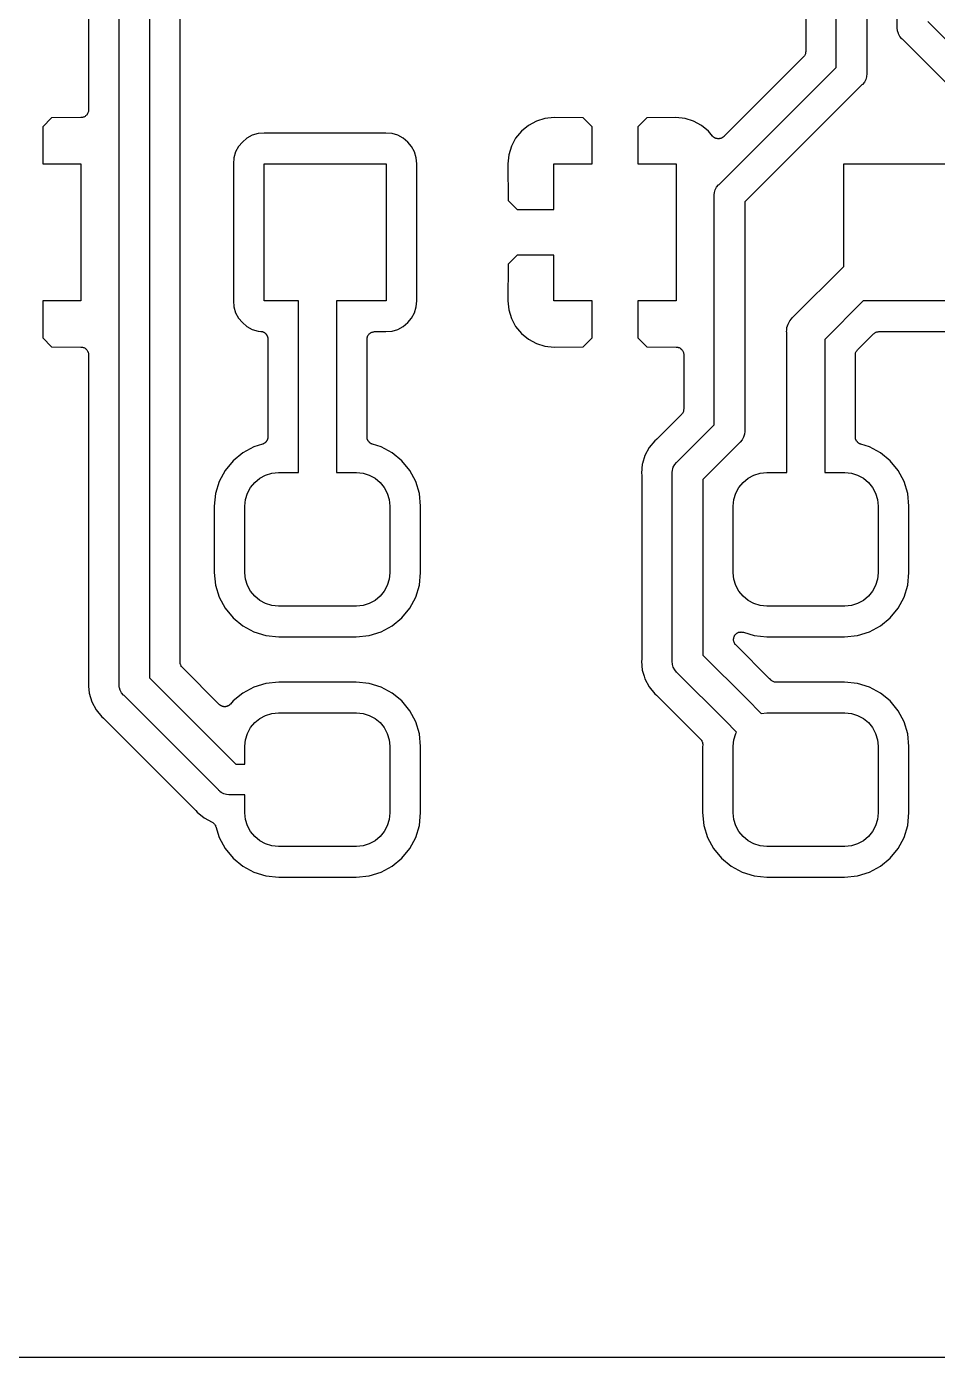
# Model space of a CAD drawing. Extents: x 150 to 178.5, y -114.8 to -80.
# Drawn here: x 154.59 to 160.56, y -114.78 to -106.05 of the extents above; entities that cross this region are included whole.
import ezdxf

# ---------------------------------------------------------------- set-up
doc = ezdxf.new("R2010")
doc.units = 0
doc.header["$MEASUREMENT"] = 0
doc.layers.add('BLACK', color=7, linetype='CONTINUOUS')

msp = doc.modelspace()

# ---------------------------------------------------------------- linework, layer by layer
at = {"layer": 'BLACK', "linetype": 'CONTINUOUS'}
for p, q in [((159.9, -106.319), (159.9, -97.9474)), ((160.1, -98), (160.1, -106.355)), ((160.3, -106.055), (160.3, -99.5649)), ((159.7, -101.002), (159.7, -106.215)), ((155, -105.218), (155, -106.598)), ((155.2, -110.358), (155.2, -105.206)), ((155.4, -105.242), (155.4, -110.321)), ((155.6, -110.218), (155.6, -105.346)), ((160.3, -106.06), (160.3, -106.055)), ((160.301, -106.08), (160.3, -106.06)), ((160.5, -106.019), (161.567, -107.086)), ((160.307, -106.097), (160.301, -106.08)), ((160.307, -106.098), (160.307, -106.097)), ((160.316, -106.116), (160.307, -106.098)), ((160.329, -106.131), (160.316, -106.116)), ((160.333, -106.134), (160.329, -106.131)), ((161.4, -107.201), (160.333, -106.134)), ((159.685, -106.25), (159.163, -106.772)), ((159.688, -106.247), (159.685, -106.25)), ((159.691, -106.243), (159.688, -106.247)), ((159.692, -106.243), (159.691, -106.243)), ((159.691, -106.243), (159.691, -106.243)), ((159.694, -106.239), (159.692, -106.243)), ((159.696, -106.235), (159.694, -106.239)), ((159.698, -106.23), (159.696, -106.234)), ((159.696, -106.234), (159.696, -106.234)), ((159.696, -106.234), (159.696, -106.235)), ((159.699, -106.225), (159.698, -106.23)), ((159.7, -106.216), (159.699, -106.22)), ((159.699, -106.22), (159.699, -106.225)), ((159.699, -106.225), (159.699, -106.225)), ((159.699, -106.225), (159.699, -106.225)), ((159.7, -106.215), (159.7, -106.215)), ((159.7, -106.215), (159.7, -106.215)), ((159.7, -106.215), (159.7, -106.215)), ((159.7, -106.215), (159.7, -106.216)), ((159.133, -107.086), (159.9, -106.319)), ((160.084, -106.416), (160.071, -106.431)), ((160.089, -106.406), (160.084, -106.416)), ((160.093, -106.398), (160.089, -106.406)), ((160.099, -106.38), (160.093, -106.398)), ((160.1, -106.365), (160.099, -106.375)), ((160.099, -106.375), (160.099, -106.38)), ((160.1, -106.355), (160.1, -106.36)), ((160.1, -106.36), (160.1, -106.365)), ((160.1, -106.365), (160.1, -106.365)), ((160.067, -106.434), (159.3, -107.201)), ((160.071, -106.431), (160.067, -106.434)), ((155, -106.599), (154.999, -106.604)), ((155, -106.598), (155, -106.599)), ((155, -106.599), (155, -106.599)), ((155, -106.599), (155, -106.599)), ((155, -106.599), (155, -106.599)), ((154.758, -106.65), (154.7, -106.708)), ((154.95, -106.648), (154.758, -106.65)), ((154.955, -106.648), (154.95, -106.648)), ((154.959, -106.647), (154.955, -106.648)), ((154.96, -106.647), (154.959, -106.647)), ((154.964, -106.646), (154.96, -106.647)), ((154.96, -106.647), (154.96, -106.647)), ((154.96, -106.647), (154.96, -106.647)), ((154.96, -106.647), (154.96, -106.647)), ((154.969, -106.645), (154.964, -106.646)), ((154.973, -106.642), (154.969, -106.644)), ((154.969, -106.644), (154.969, -106.644)), ((154.969, -106.644), (154.969, -106.645)), ((154.969, -106.645), (154.969, -106.645)), ((154.969, -106.645), (154.969, -106.645)), ((154.977, -106.64), (154.973, -106.642)), ((154.978, -106.64), (154.977, -106.64)), ((154.981, -106.637), (154.978, -106.64)), ((154.978, -106.64), (154.978, -106.64)), ((154.978, -106.64), (154.978, -106.64)), ((154.978, -106.64), (154.978, -106.64)), ((154.985, -106.634), (154.981, -106.637)), ((154.986, -106.634), (154.985, -106.634)), ((154.985, -106.634), (154.985, -106.634)), ((154.985, -106.634), (154.985, -106.634)), ((154.985, -106.634), (154.985, -106.634)), ((154.988, -106.63), (154.986, -106.634)), ((154.991, -106.627), (154.988, -106.63)), ((154.992, -106.626), (154.991, -106.626)), ((154.991, -106.626), (154.991, -106.626)), ((154.991, -106.626), (154.991, -106.627)), ((154.994, -106.622), (154.992, -106.626)), ((154.992, -106.626), (154.992, -106.626)), ((154.996, -106.618), (154.994, -106.622)), ((154.998, -106.613), (154.996, -106.617)), ((154.996, -106.617), (154.996, -106.617)), ((154.996, -106.617), (154.996, -106.618)), ((154.996, -106.618), (154.996, -106.618)), ((154.996, -106.618), (154.996, -106.618)), ((154.999, -106.609), (154.998, -106.613)), ((154.999, -106.604), (154.999, -106.608)), ((154.999, -106.608), (154.999, -106.608)), ((154.999, -106.608), (154.999, -106.608)), ((154.999, -106.608), (154.999, -106.609)), ((154.999, -106.609), (154.999, -106.609)), ((157.935, -106.671), (157.883, -106.699)), ((157.991, -106.654), (157.935, -106.671)), ((158.052, -106.648), (157.991, -106.654)), ((158.242, -106.65), (158.052, -106.648)), ((158.3, -106.708), (158.242, -106.65)), ((158.658, -106.65), (158.6, -106.708)), ((158.848, -106.648), (158.658, -106.65)), ((158.909, -106.654), (158.848, -106.648)), ((158.965, -106.671), (158.909, -106.654)), ((159.017, -106.699), (158.965, -106.671)), ((154.7, -106.708), (154.7, -106.95)), ((156.073, -106.764), (156.038, -106.783)), ((156.111, -106.753), (156.073, -106.764)), ((156.152, -106.749), (156.111, -106.753)), ((156.948, -106.749), (156.152, -106.749)), ((156.989, -106.753), (156.948, -106.749)), ((157.027, -106.764), (156.989, -106.753)), ((157.062, -106.783), (157.027, -106.764)), ((157.837, -106.737), (157.799, -106.783)), ((157.883, -106.699), (157.837, -106.737)), ((158.3, -106.95), (158.3, -106.708)), ((158.6, -106.708), (158.6, -106.95)), ((159.063, -106.737), (159.017, -106.699)), ((159.089, -106.769), (159.063, -106.737)), ((159.091, -106.77), (159.089, -106.769)), ((159.092, -106.772), (159.091, -106.77)), ((159.094, -106.774), (159.092, -106.772)), ((159.096, -106.776), (159.094, -106.774)), ((159.161, -106.774), (159.159, -106.776)), ((159.163, -106.773), (159.161, -106.774)), ((159.163, -106.772), (159.163, -106.773)), ((155.983, -106.838), (155.964, -106.873)), ((156.008, -106.808), (155.983, -106.838)), ((156.038, -106.783), (156.008, -106.808)), ((157.092, -106.808), (157.062, -106.783)), ((157.117, -106.838), (157.092, -106.808)), ((157.136, -106.873), (157.117, -106.838)), ((157.771, -106.835), (157.754, -106.891)), ((157.799, -106.783), (157.771, -106.835)), ((159.098, -106.777), (159.096, -106.776)), ((159.1, -106.778), (159.098, -106.777)), ((159.102, -106.78), (159.1, -106.778)), ((159.104, -106.781), (159.102, -106.78)), ((159.106, -106.782), (159.104, -106.781)), ((159.108, -106.783), (159.106, -106.782)), ((159.111, -106.784), (159.108, -106.783)), ((159.113, -106.785), (159.111, -106.784)), ((159.116, -106.785), (159.113, -106.785)), ((159.118, -106.786), (159.116, -106.785)), ((159.12, -106.786), (159.118, -106.786)), ((159.123, -106.787), (159.12, -106.786)), ((159.125, -106.787), (159.123, -106.787)), ((159.127, -106.787), (159.125, -106.787)), ((159.13, -106.787), (159.127, -106.787)), ((159.133, -106.787), (159.13, -106.787)), ((159.135, -106.786), (159.133, -106.787)), ((159.137, -106.786), (159.135, -106.786)), ((159.14, -106.785), (159.137, -106.786)), ((159.142, -106.785), (159.14, -106.785)), ((159.144, -106.784), (159.142, -106.785)), ((159.147, -106.783), (159.144, -106.784)), ((159.149, -106.782), (159.147, -106.783)), ((159.151, -106.781), (159.149, -106.782)), ((159.153, -106.78), (159.151, -106.781)), ((159.155, -106.779), (159.153, -106.78)), ((159.157, -106.777), (159.155, -106.779)), ((159.159, -106.776), (159.157, -106.777)), ((154.7, -106.95), (154.95, -106.95)), ((154.95, -106.95), (154.95, -107.85)), ((155.953, -106.911), (155.949, -106.952)), ((155.964, -106.873), (155.953, -106.911)), ((156.15, -107.85), (156.15, -106.95)), ((156.15, -106.95), (156.95, -106.95)), ((156.95, -106.95), (156.95, -107.85)), ((157.147, -106.911), (157.136, -106.873)), ((157.151, -106.952), (157.147, -106.911)), ((157.754, -106.891), (157.748, -106.952)), ((158.05, -107.25), (158.05, -106.95)), ((158.05, -106.95), (158.3, -106.95)), ((158.6, -106.95), (158.85, -106.95)), ((158.85, -106.95), (158.85, -107.85)), ((159.95, -107.623), (159.95, -106.95)), ((159.95, -106.95), (160.75, -106.95)), ((155.949, -106.952), (155.949, -107.848)), ((157.151, -107.848), (157.151, -106.952)), ((157.748, -106.952), (157.75, -107.192)), ((159.104, -107.131), (159.107, -107.122)), ((159.107, -107.122), (159.116, -107.104)), ((159.116, -107.104), (159.129, -107.089)), ((159.129, -107.089), (159.133, -107.086)), ((157.75, -107.192), (157.808, -107.25)), ((159.1, -107.155), (159.101, -107.14)), ((159.1, -107.16), (159.1, -107.155)), ((159.1, -107.155), (159.1, -107.155)), ((159.1, -107.165), (159.1, -107.16)), ((159.1, -108.662), (159.1, -107.165)), ((159.101, -107.14), (159.104, -107.131)), ((159.101, -107.14), (159.101, -107.14)), ((159.3, -107.201), (159.3, -108.699)), ((157.808, -107.25), (158.05, -107.25)), ((157.808, -107.55), (157.75, -107.608)), ((158.05, -107.55), (157.808, -107.55)), ((158.05, -107.85), (158.05, -107.55)), ((157.75, -107.608), (157.748, -107.848)), ((159.616, -107.957), (159.95, -107.623)), ((154.95, -107.85), (154.7, -107.85)), ((154.7, -107.85), (154.7, -108.092)), ((155.949, -107.848), (155.953, -107.889)), ((155.953, -107.889), (155.964, -107.927)), ((156.375, -107.85), (156.15, -107.85)), ((156.375, -108.975), (156.375, -107.85)), ((156.95, -107.85), (156.625, -107.85)), ((156.625, -107.85), (156.625, -108.975)), ((157.136, -107.927), (157.147, -107.889)), ((157.147, -107.889), (157.151, -107.848)), ((157.748, -107.848), (157.754, -107.909)), ((157.754, -107.909), (157.771, -107.965)), ((158.3, -107.85), (158.05, -107.85)), ((158.3, -108.092), (158.3, -107.85)), ((158.85, -107.85), (158.6, -107.85)), ((158.6, -107.85), (158.6, -108.092)), ((160.077, -107.85), (159.825, -108.102)), ((160.75, -107.85), (160.077, -107.85)), ((155.964, -107.927), (155.983, -107.962)), ((155.983, -107.962), (156.008, -107.992)), ((156.008, -107.992), (156.038, -108.017)), ((157.062, -108.017), (157.092, -107.992)), ((157.092, -107.992), (157.117, -107.962)), ((157.117, -107.962), (157.136, -107.927)), ((157.771, -107.965), (157.799, -108.017)), ((159.584, -108.002), (159.596, -107.98)), ((159.596, -107.98), (159.607, -107.966)), ((159.607, -107.966), (159.611, -107.961)), ((159.607, -107.966), (159.607, -107.966)), ((159.611, -107.961), (159.616, -107.957)), ((156.038, -108.017), (156.073, -108.036)), ((156.073, -108.036), (156.111, -108.047)), ((156.111, -108.047), (156.13, -108.049)), ((156.13, -108.049), (156.131, -108.049)), ((156.131, -108.049), (156.133, -108.05)), ((156.133, -108.05), (156.135, -108.05)), ((156.135, -108.05), (156.138, -108.051)), ((156.138, -108.051), (156.14, -108.051)), ((156.14, -108.051), (156.142, -108.052)), ((156.142, -108.052), (156.144, -108.053)), ((156.144, -108.053), (156.147, -108.054)), ((156.147, -108.054), (156.149, -108.055)), ((156.149, -108.055), (156.151, -108.056)), ((156.151, -108.056), (156.153, -108.057)), ((156.153, -108.057), (156.155, -108.059)), ((156.155, -108.059), (156.157, -108.06)), ((156.157, -108.06), (156.159, -108.062)), ((156.159, -108.062), (156.16, -108.064)), ((156.16, -108.064), (156.162, -108.066)), ((156.162, -108.066), (156.164, -108.067)), ((156.164, -108.067), (156.165, -108.069)), ((156.165, -108.069), (156.167, -108.071)), ((156.167, -108.071), (156.168, -108.073)), ((156.168, -108.073), (156.169, -108.076)), ((156.169, -108.076), (156.17, -108.078)), ((156.17, -108.078), (156.171, -108.08)), ((156.171, -108.08), (156.172, -108.082)), ((156.172, -108.082), (156.173, -108.085)), ((156.828, -108.086), (156.829, -108.082)), ((156.829, -108.082), (156.831, -108.077)), ((156.829, -108.082), (156.829, -108.082)), ((156.829, -108.082), (156.829, -108.082)), ((156.831, -108.077), (156.834, -108.073)), ((156.834, -108.073), (156.837, -108.069)), ((156.834, -108.073), (156.834, -108.073)), ((156.834, -108.073), (156.834, -108.073)), ((156.837, -108.069), (156.84, -108.066)), ((156.84, -108.065), (156.844, -108.063)), ((156.84, -108.066), (156.84, -108.065)), ((156.84, -108.066), (156.84, -108.066)), ((156.844, -108.063), (156.847, -108.06)), ((156.847, -108.06), (156.847, -108.059)), ((156.847, -108.059), (156.848, -108.059)), ((156.848, -108.059), (156.852, -108.057)), ((156.852, -108.057), (156.856, -108.055)), ((156.856, -108.055), (156.861, -108.054)), ((156.856, -108.055), (156.856, -108.055)), ((156.856, -108.055), (156.856, -108.055)), ((156.861, -108.054), (156.865, -108.052)), ((156.865, -108.052), (156.865, -108.052)), ((156.865, -108.052), (156.866, -108.052)), ((156.866, -108.052), (156.87, -108.052)), ((156.87, -108.052), (156.875, -108.051)), ((156.875, -108.051), (156.948, -108.051)), ((156.948, -108.051), (156.989, -108.047)), ((156.989, -108.047), (157.027, -108.036)), ((157.027, -108.036), (157.062, -108.017)), ((157.799, -108.017), (157.837, -108.063)), ((157.837, -108.063), (157.883, -108.101)), ((159.574, -108.05), (159.575, -108.041)), ((159.575, -108.056), (159.574, -108.05)), ((159.575, -108.041), (159.577, -108.025)), ((159.575, -108.975), (159.575, -108.056)), ((159.577, -108.024), (159.584, -108.002)), ((159.577, -108.025), (159.577, -108.024)), ((160.04, -108.17), (160.144, -108.066)), ((160.144, -108.065), (160.148, -108.063)), ((160.144, -108.066), (160.144, -108.065)), ((160.144, -108.066), (160.144, -108.066)), ((160.144, -108.066), (160.144, -108.066)), ((160.144, -108.066), (160.144, -108.066)), ((160.148, -108.063), (160.151, -108.06)), ((160.151, -108.06), (160.152, -108.059)), ((160.152, -108.059), (160.156, -108.057)), ((160.152, -108.059), (160.152, -108.059)), ((160.156, -108.057), (160.16, -108.055)), ((160.16, -108.055), (160.16, -108.055)), ((160.16, -108.055), (160.161, -108.055)), ((160.161, -108.055), (160.165, -108.053)), ((160.165, -108.053), (160.169, -108.052)), ((160.169, -108.052), (160.17, -108.052)), ((160.17, -108.052), (160.17, -108.052)), ((160.17, -108.052), (160.175, -108.052)), ((160.175, -108.052), (160.179, -108.051)), ((160.179, -108.051), (160.748, -108.051)), ((154.7, -108.092), (154.758, -108.15)), ((154.758, -108.15), (154.95, -108.152)), ((154.95, -108.152), (154.95, -108.152)), ((154.95, -108.152), (154.95, -108.152)), ((154.95, -108.152), (154.95, -108.152)), ((154.95, -108.152), (154.951, -108.152)), ((154.951, -108.152), (154.956, -108.152)), ((154.956, -108.152), (154.96, -108.153)), ((154.96, -108.153), (154.96, -108.153)), ((154.96, -108.153), (154.961, -108.153)), ((154.961, -108.153), (154.965, -108.154)), ((154.965, -108.154), (154.969, -108.156)), ((154.969, -108.156), (154.97, -108.156)), ((154.97, -108.156), (154.97, -108.156)), ((154.97, -108.156), (154.974, -108.158)), ((154.974, -108.158), (154.978, -108.16)), ((154.978, -108.16), (154.978, -108.16)), ((154.978, -108.16), (154.979, -108.161)), ((154.979, -108.161), (154.982, -108.164)), ((154.982, -108.164), (154.985, -108.166)), ((154.985, -108.166), (154.986, -108.167)), ((154.986, -108.167), (154.986, -108.167)), ((154.986, -108.167), (154.989, -108.171)), ((154.989, -108.171), (154.992, -108.174)), ((156.173, -108.085), (156.173, -108.087)), ((156.173, -108.087), (156.174, -108.089)), ((156.174, -108.089), (156.174, -108.092)), ((156.174, -108.092), (156.175, -108.094)), ((156.175, -108.094), (156.175, -108.096)), ((156.175, -108.096), (156.175, -108.099)), ((156.175, -108.099), (156.175, -108.741)), ((156.825, -108.101), (156.826, -108.096)), ((156.825, -108.741), (156.825, -108.101)), ((156.825, -108.101), (156.825, -108.101)), ((156.825, -108.101), (156.825, -108.101)), ((156.825, -108.101), (156.825, -108.101)), ((156.825, -108.101), (156.825, -108.101)), ((156.826, -108.091), (156.828, -108.086)), ((156.826, -108.096), (156.826, -108.091)), ((156.826, -108.091), (156.826, -108.091)), ((156.826, -108.091), (156.826, -108.091)), ((157.883, -108.101), (157.935, -108.129)), ((157.935, -108.129), (157.991, -108.146)), ((157.991, -108.146), (158.052, -108.152)), ((158.052, -108.152), (158.242, -108.15)), ((158.242, -108.15), (158.3, -108.092)), ((158.6, -108.092), (158.658, -108.15)), ((158.658, -108.15), (158.85, -108.152)), ((158.85, -108.152), (158.85, -108.152)), ((158.85, -108.152), (158.85, -108.152)), ((158.85, -108.152), (158.85, -108.152)), ((158.85, -108.152), (158.851, -108.152)), ((158.851, -108.152), (158.851, -108.152)), ((158.851, -108.152), (158.851, -108.152)), ((158.851, -108.152), (158.851, -108.152)), ((158.851, -108.152), (158.856, -108.152)), ((158.856, -108.152), (158.86, -108.153)), ((158.86, -108.153), (158.86, -108.153)), ((158.86, -108.153), (158.86, -108.153)), ((158.86, -108.153), (158.861, -108.153)), ((158.861, -108.153), (158.861, -108.153)), ((158.861, -108.153), (158.865, -108.154)), ((158.865, -108.154), (158.869, -108.156)), ((158.869, -108.156), (158.87, -108.156)), ((158.87, -108.156), (158.87, -108.156)), ((158.87, -108.156), (158.87, -108.156)), ((158.87, -108.156), (158.87, -108.156)), ((158.87, -108.156), (158.874, -108.158)), ((158.874, -108.158), (158.878, -108.16)), ((158.878, -108.16), (158.878, -108.16)), ((158.878, -108.16), (158.878, -108.16)), ((158.878, -108.16), (158.878, -108.161)), ((158.878, -108.161), (158.879, -108.161)), ((158.879, -108.161), (158.882, -108.164)), ((158.882, -108.164), (158.885, -108.166)), ((158.885, -108.166), (158.886, -108.167)), ((158.886, -108.167), (158.886, -108.167)), ((158.886, -108.167), (158.886, -108.167)), ((158.886, -108.167), (158.886, -108.167)), ((158.886, -108.167), (158.889, -108.17)), ((158.889, -108.17), (158.892, -108.174)), ((159.825, -108.102), (159.825, -108.975)), ((160.037, -108.174), (160.04, -108.17)), ((154.992, -108.174), (154.992, -108.174)), ((154.992, -108.174), (154.992, -108.175)), ((154.992, -108.175), (154.994, -108.179)), ((154.994, -108.179), (154.996, -108.183)), ((154.996, -108.183), (154.996, -108.183)), ((154.996, -108.183), (154.997, -108.183)), ((154.997, -108.183), (154.998, -108.188)), ((154.998, -108.188), (154.999, -108.192)), ((154.999, -108.192), (154.999, -108.192)), ((154.999, -108.192), (154.999, -108.193)), ((154.999, -108.193), (155, -108.197)), ((155, -108.197), (155, -108.202)), ((155, -108.202), (155, -110.345)), ((158.892, -108.174), (158.892, -108.174)), ((158.892, -108.174), (158.892, -108.174)), ((158.892, -108.174), (158.892, -108.174)), ((158.892, -108.174), (158.892, -108.175)), ((158.892, -108.175), (158.894, -108.179)), ((158.894, -108.179), (158.896, -108.183)), ((158.896, -108.183), (158.896, -108.183)), ((158.896, -108.183), (158.896, -108.183)), ((158.896, -108.183), (158.896, -108.183)), ((158.896, -108.183), (158.897, -108.183)), ((158.897, -108.183), (158.898, -108.188)), ((158.898, -108.188), (158.899, -108.192)), ((158.899, -108.192), (158.899, -108.192)), ((158.899, -108.192), (158.899, -108.192)), ((158.899, -108.192), (158.899, -108.193)), ((158.899, -108.193), (158.899, -108.193)), ((158.899, -108.193), (158.9, -108.197)), ((158.9, -108.197), (158.9, -108.202)), ((158.9, -108.202), (158.9, -108.559)), ((160.025, -108.205), (160.026, -108.2)), ((160.025, -108.741), (160.025, -108.205)), ((160.025, -108.205), (160.025, -108.205)), ((160.025, -108.205), (160.025, -108.205)), ((160.025, -108.205), (160.025, -108.205)), ((160.025, -108.205), (160.025, -108.205)), ((160.026, -108.195), (160.027, -108.191)), ((160.026, -108.2), (160.026, -108.195)), ((160.026, -108.195), (160.026, -108.195)), ((160.026, -108.195), (160.026, -108.195)), ((160.027, -108.191), (160.029, -108.186)), ((160.029, -108.186), (160.031, -108.182)), ((160.029, -108.186), (160.029, -108.186)), ((160.029, -108.186), (160.029, -108.186)), ((160.031, -108.182), (160.033, -108.178)), ((160.033, -108.178), (160.034, -108.177)), ((160.034, -108.177), (160.037, -108.174)), ((160.034, -108.177), (160.034, -108.177)), ((158.885, -108.594), (158.725, -108.755)), ((158.888, -108.591), (158.885, -108.594)), ((158.891, -108.587), (158.888, -108.591)), ((158.892, -108.587), (158.891, -108.587)), ((158.891, -108.587), (158.891, -108.587)), ((158.894, -108.583), (158.892, -108.587)), ((158.896, -108.579), (158.894, -108.583)), ((158.898, -108.574), (158.896, -108.578)), ((158.896, -108.578), (158.896, -108.578)), ((158.896, -108.578), (158.896, -108.579)), ((158.899, -108.569), (158.898, -108.574)), ((158.9, -108.56), (158.899, -108.564)), ((158.899, -108.564), (158.899, -108.569)), ((158.899, -108.569), (158.899, -108.569)), ((158.899, -108.569), (158.899, -108.569)), ((158.9, -108.559), (158.9, -108.559)), ((158.9, -108.559), (158.9, -108.559)), ((158.9, -108.559), (158.9, -108.559)), ((158.9, -108.559), (158.9, -108.56)), ((158.858, -108.905), (159.1, -108.662)), ((156.154, -108.781), (156.152, -108.783)), ((156.157, -108.78), (156.154, -108.781)), ((156.158, -108.778), (156.157, -108.78)), ((156.16, -108.777), (156.158, -108.778)), ((156.162, -108.775), (156.16, -108.777)), ((156.164, -108.773), (156.162, -108.775)), ((156.165, -108.771), (156.164, -108.773)), ((156.166, -108.769), (156.165, -108.771)), ((156.168, -108.767), (156.166, -108.769)), ((156.169, -108.765), (156.168, -108.767)), ((156.17, -108.763), (156.169, -108.765)), ((156.171, -108.761), (156.17, -108.763)), ((156.172, -108.758), (156.171, -108.761)), ((156.173, -108.756), (156.172, -108.758)), ((156.174, -108.751), (156.173, -108.754)), ((156.173, -108.754), (156.173, -108.756)), ((156.175, -108.746), (156.174, -108.749)), ((156.174, -108.749), (156.174, -108.751)), ((156.175, -108.741), (156.175, -108.742)), ((156.175, -108.742), (156.175, -108.744)), ((156.175, -108.744), (156.175, -108.746)), ((156.825, -108.743), (156.825, -108.741)), ((156.825, -108.745), (156.825, -108.743)), ((156.826, -108.748), (156.825, -108.745)), ((156.826, -108.751), (156.826, -108.748)), ((156.827, -108.753), (156.826, -108.751)), ((156.827, -108.755), (156.827, -108.753)), ((156.828, -108.758), (156.827, -108.755)), ((156.829, -108.76), (156.828, -108.758)), ((156.83, -108.762), (156.829, -108.76)), ((156.831, -108.764), (156.83, -108.762)), ((156.832, -108.766), (156.831, -108.764)), ((156.833, -108.769), (156.832, -108.766)), ((156.835, -108.77), (156.833, -108.769)), ((156.836, -108.772), (156.835, -108.77)), ((156.838, -108.774), (156.836, -108.772)), ((156.84, -108.776), (156.838, -108.774)), ((156.841, -108.778), (156.84, -108.776)), ((156.843, -108.779), (156.841, -108.778)), ((156.845, -108.781), (156.843, -108.779)), ((156.847, -108.782), (156.845, -108.781)), ((156.849, -108.784), (156.847, -108.782)), ((158.712, -108.766), (158.674, -108.811)), ((158.721, -108.758), (158.712, -108.766)), ((158.723, -108.756), (158.721, -108.758)), ((158.725, -108.755), (158.723, -108.756)), ((158.725, -108.755), (158.725, -108.755)), ((159.267, -108.778), (159.025, -109.02)), ((159.271, -108.775), (159.267, -108.778)), ((159.284, -108.76), (159.271, -108.775)), ((159.288, -108.751), (159.284, -108.76)), ((159.293, -108.742), (159.288, -108.751)), ((159.299, -108.723), (159.293, -108.742)), ((159.3, -108.709), (159.299, -108.718)), ((159.299, -108.718), (159.299, -108.723)), ((159.3, -108.699), (159.3, -108.704)), ((159.3, -108.704), (159.3, -108.709)), ((159.3, -108.709), (159.3, -108.709)), ((160.025, -108.743), (160.025, -108.741)), ((160.025, -108.745), (160.025, -108.743)), ((160.026, -108.748), (160.025, -108.745)), ((160.026, -108.751), (160.026, -108.748)), ((160.027, -108.753), (160.026, -108.751)), ((160.027, -108.755), (160.027, -108.753)), ((160.028, -108.758), (160.027, -108.755)), ((160.029, -108.76), (160.028, -108.758)), ((160.03, -108.762), (160.029, -108.76)), ((160.031, -108.764), (160.03, -108.762)), ((160.032, -108.766), (160.031, -108.764)), ((160.033, -108.769), (160.032, -108.766)), ((160.035, -108.77), (160.033, -108.769)), ((160.036, -108.772), (160.035, -108.77)), ((160.038, -108.774), (160.036, -108.772)), ((160.04, -108.776), (160.038, -108.774)), ((160.041, -108.778), (160.04, -108.776)), ((160.043, -108.779), (160.041, -108.778)), ((160.045, -108.781), (160.043, -108.779)), ((160.047, -108.782), (160.045, -108.781)), ((160.049, -108.784), (160.047, -108.782)), ((156.011, -108.845), (155.947, -108.897)), ((156.083, -108.806), (156.011, -108.845)), ((156.14, -108.789), (156.083, -108.806)), ((156.142, -108.788), (156.14, -108.789)), ((156.144, -108.787), (156.142, -108.788)), ((156.146, -108.786), (156.144, -108.787)), ((156.149, -108.785), (156.146, -108.786)), ((156.15, -108.784), (156.149, -108.785)), ((156.152, -108.783), (156.15, -108.784)), ((156.851, -108.785), (156.849, -108.784)), ((156.853, -108.786), (156.851, -108.785)), ((156.856, -108.787), (156.853, -108.786)), ((156.858, -108.788), (156.856, -108.787)), ((156.86, -108.789), (156.858, -108.788)), ((156.917, -108.806), (156.86, -108.789)), ((156.86, -108.789), (156.86, -108.789)), ((156.989, -108.845), (156.917, -108.806)), ((157.053, -108.897), (156.989, -108.845)), ((158.646, -108.864), (158.631, -108.916)), ((158.674, -108.811), (158.646, -108.864)), ((160.051, -108.785), (160.049, -108.784)), ((160.053, -108.786), (160.051, -108.785)), ((160.056, -108.787), (160.053, -108.786)), ((160.058, -108.788), (160.056, -108.787)), ((160.06, -108.789), (160.058, -108.788)), ((160.117, -108.806), (160.06, -108.789)), ((160.06, -108.789), (160.06, -108.789)), ((160.189, -108.845), (160.117, -108.806)), ((160.253, -108.897), (160.189, -108.845)), ((155.947, -108.897), (155.895, -108.961)), ((157.105, -108.961), (157.053, -108.897)), ((158.629, -108.92), (158.624, -108.979)), ((158.631, -108.916), (158.629, -108.92)), ((158.631, -108.916), (158.631, -108.916)), ((158.826, -108.959), (158.829, -108.95)), ((158.829, -108.95), (158.832, -108.94)), ((158.832, -108.94), (158.841, -108.923)), ((158.841, -108.923), (158.854, -108.908)), ((158.854, -108.908), (158.858, -108.905)), ((160.305, -108.961), (160.253, -108.897)), ((155.856, -109.033), (155.832, -109.112)), ((155.895, -108.961), (155.856, -109.033)), ((156.062, -109.072), (156.089, -109.039)), ((156.089, -109.039), (156.122, -109.012)), ((156.122, -109.012), (156.16, -108.992)), ((156.16, -108.992), (156.201, -108.979)), ((156.201, -108.979), (156.244, -108.975)), ((156.244, -108.975), (156.375, -108.975)), ((156.625, -108.975), (156.756, -108.975)), ((156.756, -108.975), (156.799, -108.979)), ((156.799, -108.979), (156.84, -108.992)), ((156.84, -108.992), (156.878, -109.012)), ((156.878, -109.012), (156.911, -109.039)), ((156.911, -109.039), (156.938, -109.072)), ((157.144, -109.033), (157.105, -108.961)), ((157.168, -109.112), (157.144, -109.033)), ((158.624, -108.979), (158.625, -108.991)), ((158.625, -108.991), (158.625, -108.992)), ((158.625, -108.992), (158.625, -108.994)), ((158.625, -108.994), (158.625, -108.996)), ((158.625, -108.996), (158.625, -110.195)), ((158.825, -108.974), (158.826, -108.959)), ((158.825, -108.979), (158.825, -108.974)), ((158.825, -108.974), (158.825, -108.974)), ((158.825, -108.984), (158.825, -108.979)), ((158.825, -110.208), (158.825, -108.984)), ((158.826, -108.959), (158.826, -108.959)), ((159.025, -109.02), (159.025, -110.171)), ((159.262, -109.072), (159.289, -109.039)), ((159.289, -109.039), (159.322, -109.012)), ((159.322, -109.012), (159.36, -108.992)), ((159.36, -108.992), (159.401, -108.979)), ((159.401, -108.979), (159.444, -108.975)), ((159.444, -108.975), (159.575, -108.975)), ((159.825, -108.975), (159.956, -108.975)), ((159.956, -108.975), (159.999, -108.979)), ((159.999, -108.979), (160.04, -108.992)), ((160.04, -108.992), (160.078, -109.012)), ((160.078, -109.012), (160.111, -109.039)), ((160.111, -109.039), (160.138, -109.072)), ((160.344, -109.033), (160.305, -108.961)), ((160.368, -109.112), (160.344, -109.033)), ((155.832, -109.112), (155.824, -109.196)), ((156.029, -109.151), (156.042, -109.11)), ((156.042, -109.11), (156.062, -109.072)), ((156.938, -109.072), (156.958, -109.11)), ((156.958, -109.11), (156.971, -109.151)), ((157.176, -109.196), (157.168, -109.112)), ((159.229, -109.151), (159.242, -109.11)), ((159.242, -109.11), (159.262, -109.072)), ((160.138, -109.072), (160.158, -109.11)), ((160.158, -109.11), (160.171, -109.151)), ((160.376, -109.196), (160.368, -109.112)), ((155.824, -109.196), (155.824, -109.629)), ((156.025, -109.194), (156.029, -109.151)), ((156.025, -109.631), (156.025, -109.194)), ((156.971, -109.151), (156.975, -109.194)), ((156.975, -109.194), (156.975, -109.631)), ((157.176, -109.629), (157.176, -109.196)), ((159.225, -109.194), (159.229, -109.151)), ((159.225, -109.631), (159.225, -109.194)), ((160.171, -109.151), (160.175, -109.194)), ((160.175, -109.194), (160.175, -109.631)), ((160.376, -109.629), (160.376, -109.196)), ((155.824, -109.629), (155.832, -109.713)), ((156.029, -109.674), (156.025, -109.631)), ((156.975, -109.631), (156.971, -109.674)), ((157.168, -109.713), (157.176, -109.629)), ((159.229, -109.674), (159.225, -109.631)), ((160.175, -109.631), (160.171, -109.674)), ((160.368, -109.713), (160.376, -109.629)), ((155.832, -109.713), (155.856, -109.792)), ((156.042, -109.715), (156.029, -109.674)), ((156.062, -109.753), (156.042, -109.715)), ((156.958, -109.715), (156.938, -109.753)), ((156.971, -109.674), (156.958, -109.715)), ((157.144, -109.792), (157.168, -109.713)), ((159.242, -109.715), (159.229, -109.674)), ((159.262, -109.753), (159.242, -109.715)), ((160.158, -109.715), (160.138, -109.753)), ((160.171, -109.674), (160.158, -109.715)), ((160.344, -109.792), (160.368, -109.713)), ((155.856, -109.792), (155.895, -109.864)), ((156.089, -109.786), (156.062, -109.753)), ((156.122, -109.813), (156.089, -109.786)), ((156.16, -109.833), (156.122, -109.813)), ((156.878, -109.813), (156.84, -109.833)), ((156.911, -109.786), (156.878, -109.813)), ((156.938, -109.753), (156.911, -109.786)), ((157.105, -109.864), (157.144, -109.792)), ((159.289, -109.786), (159.262, -109.753)), ((159.322, -109.813), (159.289, -109.786)), ((159.36, -109.833), (159.322, -109.813)), ((160.078, -109.813), (160.04, -109.833)), ((160.111, -109.786), (160.078, -109.813)), ((160.138, -109.753), (160.111, -109.786)), ((160.305, -109.864), (160.344, -109.792)), ((155.895, -109.864), (155.947, -109.928)), ((156.201, -109.846), (156.16, -109.833)), ((156.244, -109.85), (156.201, -109.846)), ((156.756, -109.85), (156.244, -109.85)), ((156.799, -109.846), (156.756, -109.85)), ((156.84, -109.833), (156.799, -109.846)), ((157.053, -109.928), (157.105, -109.864)), ((159.401, -109.846), (159.36, -109.833)), ((159.444, -109.85), (159.401, -109.846)), ((159.956, -109.85), (159.444, -109.85)), ((159.999, -109.846), (159.956, -109.85)), ((160.04, -109.833), (159.999, -109.846)), ((160.253, -109.928), (160.305, -109.864)), ((155.947, -109.928), (156.011, -109.98)), ((156.011, -109.98), (156.083, -110.019)), ((156.917, -110.019), (156.989, -109.98)), ((156.989, -109.98), (157.053, -109.928)), ((160.117, -110.019), (160.189, -109.98)), ((160.189, -109.98), (160.253, -109.928)), ((156.083, -110.019), (156.162, -110.043)), ((156.162, -110.043), (156.246, -110.051)), ((156.246, -110.051), (156.754, -110.051)), ((156.754, -110.051), (156.838, -110.043)), ((156.838, -110.043), (156.917, -110.019)), ((159.227, -110.064), (159.228, -110.062)), ((159.227, -110.066), (159.227, -110.064)), ((159.227, -110.069), (159.227, -110.066)), ((159.227, -110.071), (159.227, -110.069)), ((159.227, -110.074), (159.227, -110.071)), ((159.227, -110.076), (159.227, -110.074)), ((159.228, -110.079), (159.227, -110.076)), ((159.228, -110.059), (159.229, -110.057)), ((159.228, -110.062), (159.228, -110.059)), ((159.228, -110.081), (159.228, -110.079)), ((159.229, -110.083), (159.228, -110.081)), ((159.229, -110.055), (159.23, -110.052)), ((159.229, -110.057), (159.229, -110.055)), ((159.23, -110.086), (159.229, -110.083)), ((159.23, -110.052), (159.231, -110.05)), ((159.23, -110.088), (159.23, -110.086)), ((159.232, -110.09), (159.23, -110.088)), ((159.231, -110.05), (159.232, -110.048)), ((159.232, -110.048), (159.233, -110.046)), ((159.232, -110.092), (159.232, -110.09)), ((159.233, -110.046), (159.234, -110.043)), ((159.234, -110.043), (159.235, -110.041)), ((159.235, -110.041), (159.237, -110.039)), ((159.237, -110.039), (159.238, -110.037)), ((159.238, -110.037), (159.24, -110.036)), ((159.24, -110.036), (159.242, -110.034)), ((159.242, -110.034), (159.244, -110.032)), ((159.244, -110.032), (159.245, -110.031)), ((159.245, -110.031), (159.247, -110.029)), ((159.247, -110.029), (159.249, -110.028)), ((159.249, -110.028), (159.251, -110.027)), ((159.251, -110.027), (159.253, -110.025)), ((159.253, -110.025), (159.256, -110.024)), ((159.256, -110.024), (159.258, -110.023)), ((159.258, -110.023), (159.26, -110.022)), ((159.26, -110.022), (159.262, -110.021)), ((159.262, -110.021), (159.265, -110.021)), ((159.265, -110.021), (159.267, -110.02)), ((159.267, -110.02), (159.27, -110.02)), ((159.27, -110.02), (159.272, -110.02)), ((159.272, -110.02), (159.275, -110.02)), ((159.275, -110.02), (159.277, -110.019)), ((159.277, -110.019), (159.279, -110.02)), ((159.279, -110.02), (159.282, -110.02)), ((159.282, -110.02), (159.284, -110.02)), ((159.284, -110.02), (159.287, -110.02)), ((159.287, -110.02), (159.289, -110.021)), ((159.289, -110.021), (159.291, -110.022)), ((159.291, -110.022), (159.362, -110.043)), ((159.362, -110.043), (159.446, -110.051)), ((159.446, -110.051), (159.954, -110.051)), ((159.954, -110.051), (160.038, -110.043)), ((160.038, -110.043), (160.117, -110.019)), ((159.025, -110.171), (159.313, -110.459)), ((159.234, -110.094), (159.232, -110.092)), ((159.235, -110.097), (159.234, -110.094)), ((159.236, -110.099), (159.235, -110.097)), ((159.238, -110.101), (159.236, -110.099)), ((159.24, -110.102), (159.238, -110.101)), ((159.241, -110.104), (159.24, -110.102)), ((159.241, -110.105), (159.241, -110.104)), ((159.463, -110.326), (159.241, -110.105)), ((155.6, -110.222), (155.6, -110.218)), ((155.601, -110.227), (155.6, -110.222)), ((155.602, -110.232), (155.601, -110.227)), ((155.601, -110.227), (155.601, -110.227)), ((155.601, -110.227), (155.601, -110.227)), ((155.604, -110.236), (155.602, -110.232)), ((155.604, -110.237), (155.604, -110.236)), ((155.604, -110.236), (155.604, -110.236)), ((155.606, -110.241), (155.604, -110.237)), ((155.608, -110.245), (155.606, -110.241)), ((155.611, -110.249), (155.608, -110.245)), ((155.608, -110.245), (155.608, -110.245)), ((155.608, -110.245), (155.608, -110.245)), ((155.614, -110.252), (155.611, -110.249)), ((155.615, -110.253), (155.614, -110.252)), ((155.857, -110.495), (155.615, -110.253)), ((155.615, -110.253), (155.615, -110.253)), ((155.615, -110.253), (155.615, -110.253)), ((155.615, -110.253), (155.615, -110.253)), ((158.625, -110.2), (158.624, -110.212)), ((158.624, -110.212), (158.629, -110.271)), ((158.625, -110.195), (158.625, -110.196)), ((158.625, -110.196), (158.625, -110.198)), ((158.625, -110.198), (158.625, -110.2)), ((158.825, -110.212), (158.825, -110.208)), ((158.826, -110.232), (158.825, -110.212)), ((158.832, -110.25), (158.826, -110.232)), ((158.832, -110.251), (158.832, -110.25)), ((158.841, -110.268), (158.832, -110.251)), ((155, -110.35), (154.999, -110.362)), ((155, -110.345), (155, -110.346)), ((155, -110.346), (155, -110.348)), ((155, -110.348), (155, -110.35)), ((155.4, -110.321), (155.966, -110.887)), ((156.246, -110.349), (156.162, -110.357)), ((156.754, -110.349), (156.246, -110.349)), ((156.838, -110.357), (156.754, -110.349)), ((158.629, -110.271), (158.641, -110.309)), ((158.641, -110.309), (158.641, -110.309)), ((158.641, -110.309), (158.646, -110.328)), ((158.646, -110.328), (158.674, -110.38)), ((158.854, -110.284), (158.841, -110.268)), ((158.858, -110.287), (158.854, -110.284)), ((159.171, -110.6), (158.858, -110.287)), ((159.471, -110.334), (159.463, -110.326)), ((159.463, -110.326), (159.463, -110.326)), ((159.474, -110.337), (159.471, -110.334)), ((159.478, -110.34), (159.474, -110.337)), ((159.483, -110.343), (159.478, -110.34)), ((159.478, -110.34), (159.478, -110.34)), ((159.478, -110.34), (159.478, -110.34)), ((159.487, -110.345), (159.483, -110.343)), ((159.491, -110.346), (159.487, -110.345)), ((159.487, -110.345), (159.487, -110.345)), ((159.487, -110.345), (159.487, -110.345)), ((159.496, -110.348), (159.491, -110.346)), ((159.501, -110.348), (159.496, -110.348)), ((159.496, -110.348), (159.496, -110.348)), ((159.496, -110.348), (159.496, -110.348)), ((159.506, -110.349), (159.501, -110.348)), ((159.954, -110.349), (159.506, -110.349)), ((159.506, -110.349), (159.506, -110.349)), ((159.506, -110.349), (159.506, -110.349)), ((159.506, -110.349), (159.506, -110.349)), ((159.506, -110.349), (159.506, -110.349)), ((160.038, -110.357), (159.954, -110.349)), ((154.999, -110.362), (155, -110.375)), ((155, -110.375), (155.004, -110.421)), ((155.004, -110.421), (155.021, -110.478)), ((155.2, -110.362), (155.2, -110.358)), ((155.2, -110.367), (155.2, -110.362)), ((155.201, -110.378), (155.2, -110.367)), ((155.2, -110.367), (155.2, -110.367)), ((155.201, -110.382), (155.201, -110.378)), ((155.203, -110.387), (155.201, -110.382)), ((155.207, -110.401), (155.203, -110.387)), ((155.216, -110.418), (155.207, -110.401)), ((155.229, -110.434), (155.216, -110.418)), ((155.233, -110.437), (155.229, -110.434)), ((155.851, -111.055), (155.233, -110.437)), ((156.011, -110.42), (155.947, -110.472)), ((156.083, -110.381), (156.011, -110.42)), ((156.162, -110.357), (156.083, -110.381)), ((156.917, -110.381), (156.838, -110.357)), ((156.989, -110.42), (156.917, -110.381)), ((157.053, -110.472), (156.989, -110.42)), ((158.674, -110.38), (158.712, -110.426)), ((158.712, -110.426), (158.721, -110.433)), ((158.721, -110.433), (158.722, -110.434)), ((158.722, -110.434), (158.723, -110.435)), ((158.723, -110.435), (158.725, -110.437)), ((158.725, -110.437), (159.01, -110.722)), ((160.117, -110.381), (160.038, -110.357)), ((160.189, -110.42), (160.117, -110.381)), ((160.253, -110.472), (160.189, -110.42)), ((155.021, -110.478), (155.049, -110.53)), ((155.859, -110.497), (155.857, -110.495)), ((155.86, -110.498), (155.859, -110.497)), ((155.862, -110.5), (155.86, -110.498)), ((155.864, -110.501), (155.862, -110.5)), ((155.866, -110.502), (155.864, -110.501)), ((155.868, -110.504), (155.866, -110.502)), ((155.871, -110.505), (155.868, -110.504)), ((155.873, -110.506), (155.871, -110.505)), ((155.875, -110.507), (155.873, -110.506)), ((155.877, -110.508), (155.875, -110.507)), ((155.88, -110.508), (155.877, -110.508)), ((155.882, -110.509), (155.88, -110.508)), ((155.885, -110.509), (155.882, -110.509)), ((155.887, -110.51), (155.885, -110.509)), ((155.889, -110.51), (155.887, -110.51)), ((155.892, -110.51), (155.889, -110.51)), ((155.894, -110.51), (155.892, -110.51)), ((155.897, -110.51), (155.894, -110.51)), ((155.899, -110.509), (155.897, -110.51)), ((155.902, -110.509), (155.899, -110.509)), ((155.904, -110.508), (155.902, -110.509)), ((155.906, -110.508), (155.904, -110.508)), ((155.909, -110.507), (155.906, -110.508)), ((155.911, -110.506), (155.909, -110.507)), ((155.913, -110.505), (155.911, -110.506)), ((155.915, -110.504), (155.913, -110.505)), ((155.917, -110.503), (155.915, -110.504)), ((155.92, -110.502), (155.917, -110.503)), ((155.922, -110.5), (155.92, -110.502)), ((155.923, -110.499), (155.922, -110.5)), ((155.925, -110.497), (155.923, -110.499)), ((155.927, -110.495), (155.925, -110.497)), ((155.929, -110.494), (155.927, -110.495)), ((155.93, -110.492), (155.929, -110.494)), ((155.931, -110.492), (155.93, -110.492)), ((155.947, -110.472), (155.931, -110.492)), ((157.105, -110.536), (157.053, -110.472)), ((159.313, -110.459), (159.313, -110.459)), ((159.313, -110.459), (159.407, -110.554)), ((160.305, -110.536), (160.253, -110.472)), ((155.049, -110.53), (155.087, -110.576)), ((155.087, -110.576), (155.096, -110.583)), ((155.096, -110.583), (155.097, -110.584)), ((155.097, -110.584), (155.098, -110.585)), ((155.098, -110.585), (155.1, -110.587)), ((155.1, -110.587), (155.701, -111.187)), ((156.089, -110.614), (156.122, -110.587)), ((156.122, -110.587), (156.16, -110.567)), ((156.16, -110.567), (156.201, -110.554)), ((156.201, -110.554), (156.244, -110.55)), ((156.244, -110.55), (156.756, -110.55)), ((156.756, -110.55), (156.799, -110.554)), ((156.799, -110.554), (156.84, -110.567)), ((156.84, -110.567), (156.878, -110.587)), ((156.878, -110.587), (156.911, -110.614)), ((157.144, -110.608), (157.105, -110.536)), ((157.168, -110.687), (157.144, -110.608)), ((159.247, -110.676), (159.171, -110.6)), ((159.171, -110.6), (159.171, -110.6)), ((159.407, -110.554), (159.444, -110.55)), ((159.444, -110.55), (159.956, -110.55)), ((159.956, -110.55), (159.999, -110.554)), ((159.999, -110.554), (160.04, -110.567)), ((160.04, -110.567), (160.078, -110.587)), ((160.078, -110.587), (160.111, -110.614)), ((160.344, -110.608), (160.305, -110.536)), ((160.368, -110.687), (160.344, -110.608)), ((156.029, -110.726), (156.042, -110.685)), ((156.042, -110.685), (156.062, -110.647)), ((156.062, -110.647), (156.089, -110.614)), ((156.911, -110.614), (156.938, -110.647)), ((156.938, -110.647), (156.958, -110.685)), ((156.958, -110.685), (156.971, -110.726)), ((157.176, -110.771), (157.168, -110.687)), ((159.229, -110.726), (159.242, -110.685)), ((159.242, -110.685), (159.247, -110.676)), ((160.111, -110.614), (160.138, -110.647)), ((160.138, -110.647), (160.158, -110.685)), ((160.158, -110.685), (160.171, -110.726)), ((160.376, -110.771), (160.368, -110.687)), ((156.025, -110.769), (156.029, -110.726)), ((156.025, -110.887), (156.025, -110.769)), ((156.971, -110.726), (156.975, -110.769)), ((156.975, -110.769), (156.975, -111.206)), ((157.176, -111.204), (157.176, -110.771)), ((159.01, -110.722), (159.011, -110.723)), ((159.011, -110.723), (159.012, -110.724)), ((159.012, -110.724), (159.014, -110.726)), ((159.014, -110.726), (159.015, -110.728)), ((159.015, -110.728), (159.017, -110.73)), ((159.017, -110.73), (159.018, -110.732)), ((159.018, -110.732), (159.019, -110.734)), ((159.019, -110.734), (159.02, -110.736)), ((159.02, -110.736), (159.021, -110.739)), ((159.021, -110.739), (159.022, -110.741)), ((159.022, -110.741), (159.023, -110.743)), ((159.023, -110.743), (159.023, -110.746)), ((159.023, -110.746), (159.024, -110.748)), ((159.024, -110.748), (159.024, -110.75)), ((159.024, -110.75), (159.025, -110.753)), ((159.025, -110.762), (159.024, -110.771)), ((159.024, -110.771), (159.024, -111.204)), ((159.025, -110.753), (159.025, -110.755)), ((159.025, -110.755), (159.025, -110.758)), ((159.025, -110.758), (159.025, -110.76)), ((159.025, -110.76), (159.025, -110.762)), ((159.225, -110.769), (159.229, -110.726)), ((159.225, -111.206), (159.225, -110.769)), ((160.171, -110.726), (160.175, -110.769)), ((160.175, -110.769), (160.175, -111.206)), ((160.376, -111.204), (160.376, -110.771)), ((155.966, -110.887), (156.025, -110.887)), ((155.854, -111.059), (155.851, -111.055)), ((155.858, -111.062), (155.854, -111.059)), ((155.861, -111.065), (155.858, -111.062)), ((155.858, -111.062), (155.858, -111.062)), ((155.869, -111.071), (155.861, -111.065)), ((155.887, -111.08), (155.869, -111.071)), ((155.905, -111.086), (155.887, -111.08)), ((155.92, -111.087), (155.905, -111.086)), ((155.925, -111.088), (155.92, -111.087)), ((155.92, -111.087), (155.92, -111.087)), ((155.93, -111.087), (155.925, -111.088)), ((156.025, -111.087), (155.93, -111.087)), ((156.025, -111.206), (156.025, -111.087)), ((155.701, -111.187), (155.701, -111.188)), ((155.701, -111.188), (155.703, -111.19)), ((155.703, -111.19), (155.704, -111.191)), ((155.704, -111.191), (155.712, -111.201)), ((155.712, -111.201), (155.758, -111.238)), ((156.029, -111.249), (156.025, -111.206)), ((156.975, -111.206), (156.971, -111.249)), ((157.168, -111.288), (157.176, -111.204)), ((159.024, -111.204), (159.032, -111.288)), ((159.229, -111.249), (159.225, -111.206)), ((160.175, -111.206), (160.171, -111.249)), ((160.368, -111.288), (160.376, -111.204)), ((155.758, -111.238), (155.81, -111.266)), ((155.81, -111.266), (155.81, -111.266)), ((155.81, -111.266), (155.81, -111.266)), ((155.81, -111.266), (155.81, -111.266)), ((155.81, -111.266), (155.811, -111.267)), ((155.811, -111.267), (155.815, -111.269)), ((155.815, -111.269), (155.818, -111.272)), ((155.818, -111.272), (155.819, -111.272)), ((155.819, -111.272), (155.819, -111.272)), ((155.819, -111.272), (155.822, -111.275)), ((155.822, -111.275), (155.825, -111.279)), ((155.825, -111.279), (155.825, -111.279)), ((155.825, -111.279), (155.826, -111.279)), ((155.826, -111.279), (155.828, -111.283)), ((155.828, -111.283), (155.831, -111.287)), ((155.831, -111.287), (155.831, -111.287)), ((155.831, -111.287), (155.831, -111.287)), ((155.831, -111.287), (155.833, -111.292)), ((155.833, -111.292), (155.834, -111.296)), ((155.834, -111.296), (155.856, -111.367)), ((156.042, -111.29), (156.029, -111.249)), ((156.062, -111.328), (156.042, -111.29)), ((156.958, -111.29), (156.938, -111.328)), ((156.971, -111.249), (156.958, -111.29)), ((157.144, -111.367), (157.168, -111.288)), ((159.032, -111.288), (159.056, -111.367)), ((159.242, -111.29), (159.229, -111.249)), ((159.262, -111.328), (159.242, -111.29)), ((160.158, -111.29), (160.138, -111.328)), ((160.171, -111.249), (160.158, -111.29)), ((160.344, -111.367), (160.368, -111.288)), ((155.856, -111.367), (155.895, -111.439)), ((156.089, -111.361), (156.062, -111.328)), ((156.122, -111.388), (156.089, -111.361)), ((156.16, -111.408), (156.122, -111.388)), ((156.878, -111.388), (156.84, -111.408)), ((156.911, -111.361), (156.878, -111.388)), ((156.938, -111.328), (156.911, -111.361)), ((157.105, -111.439), (157.144, -111.367)), ((159.056, -111.367), (159.095, -111.439)), ((159.289, -111.361), (159.262, -111.328)), ((159.322, -111.388), (159.289, -111.361)), ((159.36, -111.408), (159.322, -111.388)), ((160.078, -111.388), (160.04, -111.408)), ((160.111, -111.361), (160.078, -111.388)), ((160.138, -111.328), (160.111, -111.361)), ((160.305, -111.439), (160.344, -111.367)), ((155.895, -111.439), (155.947, -111.503)), ((156.201, -111.421), (156.16, -111.408)), ((156.244, -111.425), (156.201, -111.421)), ((156.756, -111.425), (156.244, -111.425)), ((156.799, -111.421), (156.756, -111.425)), ((156.84, -111.408), (156.799, -111.421)), ((157.053, -111.503), (157.105, -111.439)), ((159.095, -111.439), (159.147, -111.503)), ((159.401, -111.421), (159.36, -111.408)), ((159.444, -111.425), (159.401, -111.421)), ((159.956, -111.425), (159.444, -111.425)), ((159.999, -111.421), (159.956, -111.425)), ((160.04, -111.408), (159.999, -111.421)), ((160.253, -111.503), (160.305, -111.439)), ((155.947, -111.503), (156.011, -111.555)), ((156.011, -111.555), (156.083, -111.594)), ((156.917, -111.594), (156.989, -111.555)), ((156.989, -111.555), (157.053, -111.503)), ((159.147, -111.503), (159.211, -111.555)), ((159.211, -111.555), (159.283, -111.594)), ((160.117, -111.594), (160.189, -111.555)), ((160.189, -111.555), (160.253, -111.503)), ((156.083, -111.594), (156.162, -111.618)), ((156.162, -111.618), (156.246, -111.626)), ((156.246, -111.626), (156.754, -111.626)), ((156.754, -111.626), (156.838, -111.618)), ((156.838, -111.618), (156.917, -111.594)), ((159.283, -111.594), (159.362, -111.618)), ((159.362, -111.618), (159.446, -111.626)), ((159.446, -111.626), (159.954, -111.626)), ((159.954, -111.626), (160.038, -111.618)), ((160.038, -111.618), (160.117, -111.594)), ((178.45, -114.775), (150.05, -114.775))]:
    msp.add_line(p, q, dxfattribs=at)

doc.saveas('drawing.dxf')
